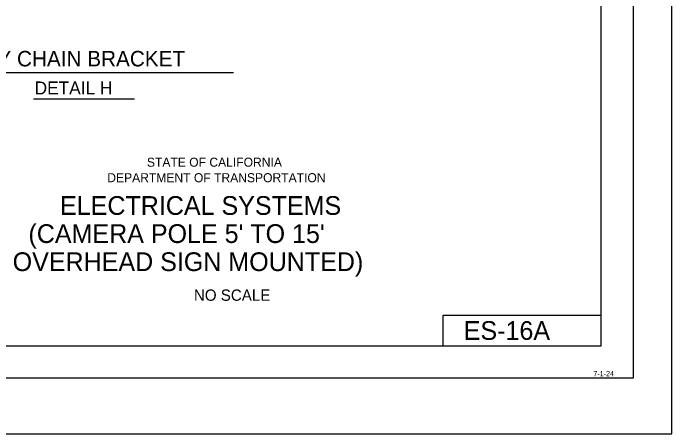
# Model space of a CAD drawing. Extents: x -894 to 867, y -474 to 712.
# Drawn here: x 357 to 867, y -474 to -148 of the extents above; entities that cross this region are included whole.
import ezdxf

# ---------------------------------------------------------------- set-up
doc = ezdxf.new("R2010")
doc.units = 0
for name, color, linetype in [('57 Undefined', 7, 'Continuous'), ('border_INSIDE-BORDER-anno', 7, 'Continuous'), ('border_PLOTTING-ELEMENTS', 7, 'Continuous'), ('border_rw_22x34_Cut_Lines', 7, 'Continuous'), ('border_SHEET', 7, 'Continuous'), ('border_WITHIN-BORDER-anno', 7, 'Continuous')]:
    doc.layers.add(name, color=color, linetype=linetype)

msp = doc.modelspace()

# ---------------------------------------------------------------- linework, layer by layer
at = {"layer": '57 Undefined'}
for p, q in [((527.06, -194.44), (291.5, -194.44)), ((372.37, -214.58), (450.51, -214.58))]:
    msp.add_line(p, q, dxfattribs=at)
at = {"layer": 'border_PLOTTING-ELEMENTS'}
for points in [[(-893.5, -474.06), (866.5, -474.06), (866.5, 711.95), (-893.5, 711.95)], [(-863.5, 668.95), (836.5, 668.95), (836.5, -431.06), (-863.5, -431.06)]]:
    msp.add_lwpolyline(points, close=True, dxfattribs=at)
at = {"layer": 'border_rw_22x34_Cut_Lines'}
msp.add_lwpolyline([(-863.5, 668.95), (836.5, 668.95), (836.5, -431.06), (-863.5, -431.06)], close=True, dxfattribs=at)
at = {"layer": 'border_SHEET'}
for p, q in [((811.5, 643.95), (811.5, -406.06)), ((689.47, -406.06), (689.47, -382.06)), ((689.47, -382.06), (811.47, -382.06)), ((811.5, -406.06), (-813.5, -406.06))]:
    msp.add_line(p, q, dxfattribs=at)

# ---------------------------------------------------------------- texts
at = {"layer": '57 Undefined'}
for s, height, p in [('SAFETY CHAIN BRACKET', 12, (292.61, -189.57)), ('DETAIL H', 10, (373.15, -211.24))]:
    msp.add_text(s, height=height, dxfattribs=at).set_placement(p)
at = {"layer": 'border_INSIDE-BORDER-anno'}
for s, height, p in [('STATE OF CALIFORNIA', 7, (460.07, -267.24)), ('DEPARTMENT OF TRANSPORTATION', 7, (429.37, -279.24)), ('ELECTRICAL SYSTEMS', 14.5, (392.83, -304.53)), ("(CAMERA POLE 5' TO 15'", 14.5, (368.35, -326.28)), ('OVERHEAD SIGN MOUNTED)', 14.5, (356.13, -348.03)), ('NO SCALE', 8.75, (496.48, -371.05))]:
    msp.add_text(s, height=height, dxfattribs=at).set_placement(p)
at = {"layer": 'border_WITHIN-BORDER-anno'}
for s, height, p in [('ES-16A', 14.5, (705.4, -401.31)), ('7-1-24', 4, (805.74, -429.48))]:
    msp.add_text(s, height=height, dxfattribs=at).set_placement(p)

doc.saveas('drawing.dxf')
